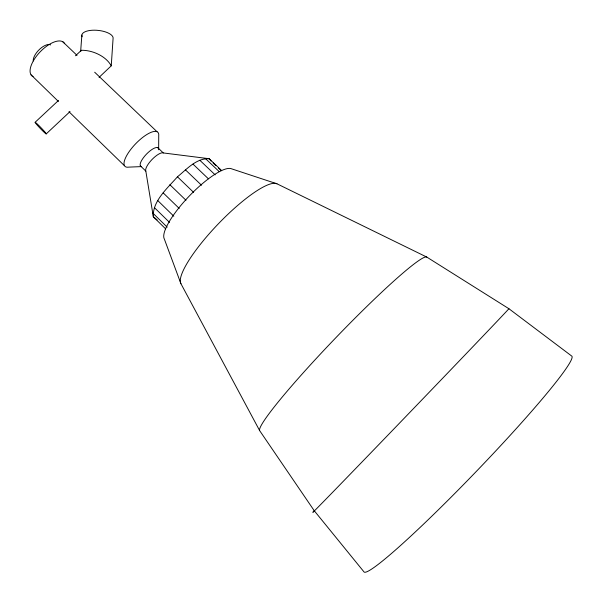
<?xml version="1.0" encoding="UTF-8"?>
<svg xmlns="http://www.w3.org/2000/svg" width="602" height="602" viewBox="0 0 602 602"><rect width="100%" height="100%" fill="white"/><g stroke="black" fill="none" stroke-linecap="round" stroke-linejoin="round"><path stroke-width="0.9" d="M158.657 149.748L158.725 135.834A23.681 7.961 -46.1 0 0 135.54 143.886A23.681 7.961 -46.1 0 0 128.677 167.13L141.59 166.596M99.052 77.38L111.25 65.829L113.071 38.618A15.712 6.396 5.9 0 0 96.508 30.258A15.712 6.396 5.9 0 0 82.173 36.767M81.864 35.066L80.66 51.26L81.383 50.297C92.339 50.034 105.944 56.084 111.25 65.829M165.633 228.858L153.337 216.818C152.246 201.113 168.003 187.696 177.447 176.8C186.643 169.395 196.35 158.033 209.15 158.717L221.641 170.562M46.188 133.93A8.074 0.512 46.2 0 0 38.776 125.442A8.074 0.512 46.2 0 0 37.053 124.915A8.074 0.512 46.2 0 0 46.188 133.93L70.028 111.588M35.149 122.259L58.484 100.474M75.483 55.775L81.383 50.297M157.754 147.64L163.277 152.938L209.15 158.717L211.091 161.035M276.965 183.798L231.68 168.853A48.8 12.86 -46.1 0 0 189.359 195.951A48.8 12.86 -46.1 0 0 164.316 238.971L180.931 283.708L259.665 430.648L314.252 510.737L363.924 571.81A149.793 11.152 -46.1 0 0 475.369 472.404A149.793 11.152 -46.1 0 0 571.9 356.196L508.931 308.736L426.78 257.077L276.965 183.798A69.456 15.592 -46.1 0 0 218.233 223.944A69.456 15.592 -46.1 0 0 180.931 283.708M213.123 162.961L215.832 165.527M218.541 168.101L221.25 170.667M205.32 158.431L219.241 171.645M199.819 160.26L215.17 174.866M193.009 164.12L208.435 178.839M62.751 41.741L77.018 55.361M94.68 72.225L157.032 131.733M185.363 169.772L201.512 185.228M177.447 176.8L193.596 192.339M169.862 184.701L185.973 200.27M140.326 165.783L145.827 171.118L153.337 216.818L157.137 219.888M163.172 192.873L179.215 208.435M31.041 74.821L58.424 101.46M68.967 111.724L124.433 165.693M157.882 200.692L173.82 216.216M154.36 207.592L169.508 222.386M152.825 213.085L167.19 227.142M33.238 60.968A12.288 5.659 -46.1 0 1 39.694 49.183A12.288 5.659 -46.1 0 1 50.621 44.917M33.118 76.597A23.049 10.467 -46.1 0 1 40.108 51.9A23.049 10.467 -46.1 0 1 64.655 43.705M141.139 166.491A12.672 4.131 -46.1 0 1 146.376 154.232A12.672 4.131 -46.1 0 1 158.514 148.401M145.827 171.118A12.687 4.048 -46.1 0 1 151.937 159.598A12.687 4.048 -46.1 0 1 163.277 152.938M259.665 430.648A120.505 9.79 -46.1 0 1 335.856 337.714A120.505 9.79 -46.1 0 1 426.78 257.077M508.931 308.736A140.274 0.579 -46.1 0 1 411.444 410.722A140.274 0.579 -46.1 0 1 314.252 510.737"/></g></svg>
